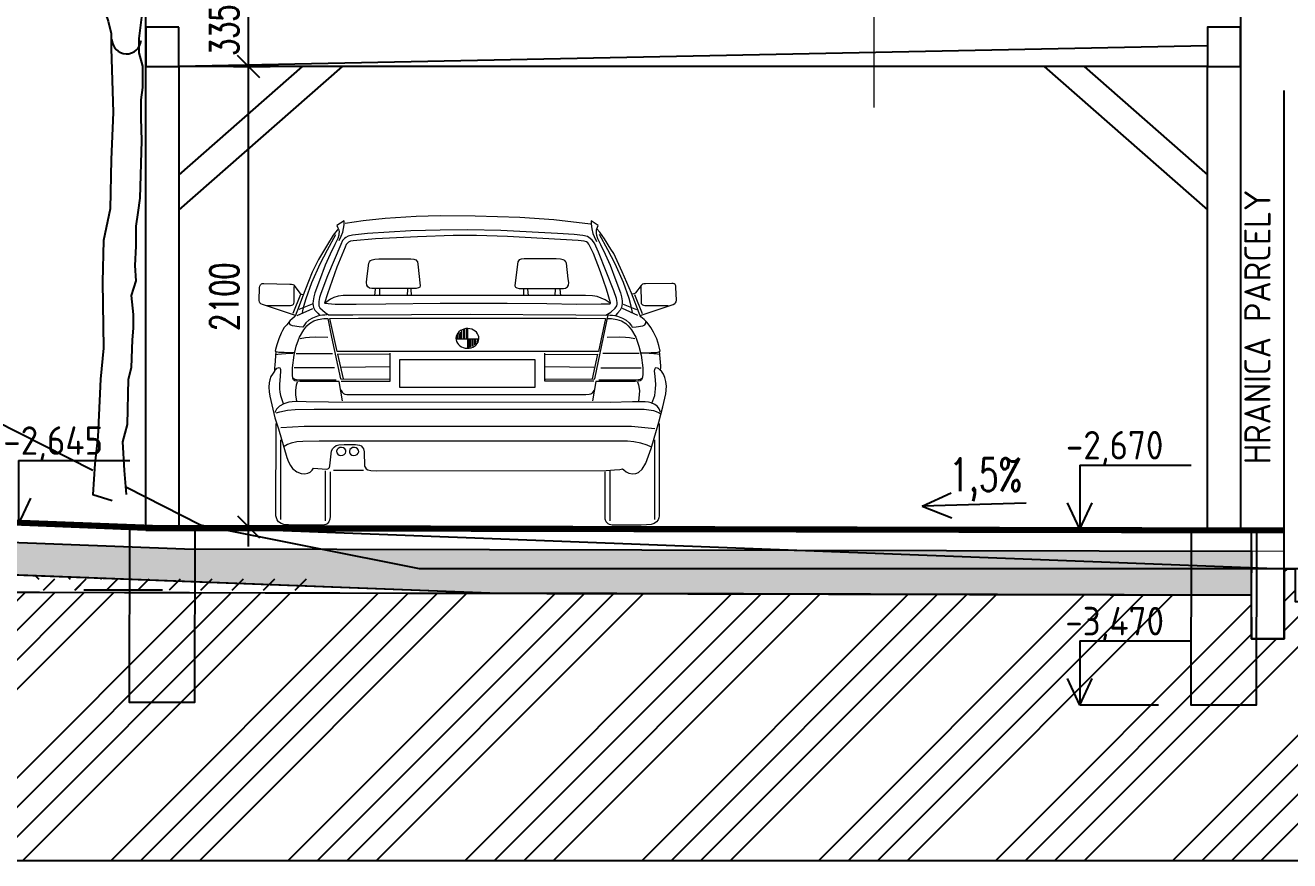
# Model space of a CAD drawing. Header units: millimetres. Extents: x 462666 to 1244237, y 2328025 to 3795663.
# Drawn here: x 1096169 to 1101946, y 2721362 to 2725178 of the extents above; entities that cross this region are included whole.
import ezdxf
from ezdxf.enums import TextEntityAlignment as Align
from ezdxf.lldxf.tags import DXFTag

# ---------------------------------------------------------------- set-up
doc = ezdxf.new("R2010")
doc.units = ezdxf.units.MM
for name, color, linetype in [('arbre', 250, 'Continuous'), ('KOTY', 96, 'Continuous'), ('MUR-POH', 64, 'Continuous'), ('MUR_POH', 64, 'Continuous'), ('MUR_REZ', 3, 'Continuous'), ('PLO_LIN', 6, 'Continuous'), ('POP_100', 8, 'Continuous'), ('ZAK_DIM', 7, 'Continuous')]:
    doc.layers.add(name, color=color, linetype=linetype)
doc.layers.add('NOVE_MUR_YTONG', color=8, linetype='Continuous', lineweight=5)
doc.layers.add('Srafy', color=8, linetype='Continuous', lineweight=5)
doc.styles.add('ISOCP.SHX', font='ISOCP.shx', dxfattribs={"height": 150})
doc.styles.add('ROMANS', font='arial.ttf', dxfattribs={"width": 0.85})
doc.styles.add('SIMPLEX', font='SIMPLEX.SHX', dxfattribs={"width": 0.7})
tags = doc.linetypes.add('DASHED', pattern=[0.75, 0.5, -0.25]).pattern_tags.tags
tags[6:7] = [DXFTag(74, 4), DXFTag(75, 0), DXFTag(340, '0'), DXFTag(46, 1.0), DXFTag(50, 0.0), DXFTag(44, 0.0), DXFTag(45, 0.0)]
tags[4:5] = [DXFTag(74, 4), DXFTag(75, 0), DXFTag(340, '0'), DXFTag(46, 1.0), DXFTag(50, 0.0), DXFTag(44, 0.0), DXFTag(45, 0.0)]
doc.dimstyles.new('PAJO1-studia', dxfattribs={"dimtxt": 160, "dimasz": 100, "dimexe": 100, "dimexo": 250, "dimgap": 45, "dimtad": 1, "dimdec": 0, "dimrnd": 5, "dimtxsty": 'ROMANS', "dimblk": 'OBLIQUE', "dimcen": 200, "dimdle": 90, "dimadec": 0, "dimazin": 0, "dimtfac": 1, "dimtdec": 0, "dimtmove": 1, "dimatfit": 3, "dimfxl": 1, "dimarcsym": 0})

# ---------------------------------------------------------------- blocks, each defined once
blk = doc.blocks.new('BMW_záď', base_point=(48926.8, 8342.9))
at = {"color": 0, "linetype": 'ByBlock', "lineweight": -2}
for p, q in [((47741.4, 9420.8), (47738.4, 9391.8)), ((47762.4, 9392.1), (47761.8, 9420.5)), ((47889.3, 9421.2), (47886.8, 9391.5)), ((47906.9, 9391.2), (47905.7, 9420.2)), ((48419.5, 9391.2), (48420.6, 9420.2)), ((48437, 9421.2), (48439.6, 9391.5)), ((48563.9, 9392.1), (48564.6, 9420.5)), ((48584.9, 9420.8), (48588, 9391.8)), ((47400.3, 9396.7), (47365.2, 9309.9)), ((48926.1, 9396.7), (48961.1, 9309.9)), ((47385.1, 9301), (47455.9, 9332.3)), ((47452.5, 9352.9), (47392.1, 9328.3)), ((48941.3, 9301), (48870.5, 9332.3)), ((48873.9, 9352.9), (48934.3, 9328.3)), ((48110.4, 9193.8), (48214.7, 9194.3)), ((48116.5, 9195.6), (48116.5, 9210.5)), ((48122.5, 9218.9), (48122.5, 9196.9)), ((48129.3, 9224.7), (48129.3, 9195.6)), ((48136.8, 9196.2), (48136.8, 9231.2)), ((48144.3, 9234.5), (48144.3, 9195.6)), ((48151, 9196.2), (48151, 9237.1)), ((48158.5, 9239), (48158.5, 9195.6)), ((48164.1, 9150.7), (48164.1, 9240.9)), ((48169, 9190.4), (48169, 9152.8)), ((48175.8, 9155.4), (48175.8, 9189.8)), ((48182.5, 9191.1), (48182.5, 9158.7)), ((48188.5, 9161.3), (48188.5, 9191.1)), ((48195.2, 9190.4), (48195.2, 9165.8)), ((48201.2, 9171), (48201.2, 9190.4)), ((48208, 9190.4), (48207.2, 9178.7)), ((47380.1, 9127.4), (47545.3, 9127)), ((48946.3, 9127.4), (48781.1, 9127)), ((47554.6, 9061.4), (47370.9, 9060.9)), ((47808.3, 9065.2), (47586.3, 9063.5)), ((48740.1, 9063.5), (48518, 9065.2)), ((48771.8, 9061.4), (48955.5, 9060.9)), ((47308.3, 8732.2), (47307.9, 8368.3)), ((49018.5, 8368.3), (49018.1, 8732.2)), ((47513.4, 8362.2), (47513.9, 8590.7)), ((47687.7, 8592.2), (47550.5, 8592.6)), ((48812.5, 8590.7), (48813, 8362.2))]:
    blk.add_line(p, q, dxfattribs=at)
at = {"color": 0, "linetype": 'ByBlock', "lineweight": -2, "flags": 128}
for points in [[(47576, 9643.1), (47586, 9663.4), (47592.5, 9681.6), (47596.2, 9698), (47598.7, 9714.5), (47599.5, 9732.6), (47566.3, 9711.7), (47570.8, 9701.1), (47571.4, 9698.4), (47571.4, 9696.1), (47570.1, 9693.9), (47567, 9690.3), (47549.4, 9667), (47523.3, 9624.8), (47481.8, 9556.1), (47453.8, 9498.4), (47436.3, 9455.2), (47409.2, 9386), (47389.7, 9332.7), (47380.5, 9309.1), (47376.7, 9299.7), (47375.1, 9296.6), (47372.5, 9293.6), (47360.4, 9283.4), (47353, 9277), (47336.7, 9258.2), (47325.9, 9244.9), (47318.3, 9232.5), (47312.2, 9219.3), (47301, 9193.5), (47291.8, 9167.1), (47286, 9144.7), (47284.3, 9137.8), (47286.8, 9136.2), (47281.9, 9074), (47281.2, 9061.9), (47281, 9054.8), (47281.8, 9048.8), (47280.5, 9045.9), (47271.5, 9032.9), (47265, 9021.2), (47259.7, 9006.1), (47256.7, 8993), (47255.1, 8973.7), (47256.1, 8952.2), (47259.3, 8932.6), (47283, 8833.5), (47299, 8782.9), (47337.7, 8651.2), (47345.4, 8631.9), (47354.3, 8615.4), (47363.9, 8601.5), (47382.4, 8585.9), (47403.2, 8578.1), (47420.3, 8577.8), (47434, 8579.6), (47443.3, 8584.6), (47453, 8593.9), (47459.5, 8603.3), (47518, 8598.9), (47524.2, 8599.9), (47528.5, 8602), (47531.6, 8606), (47533.8, 8613.5), (47542, 8681.6), (47548.1, 8693.3), (47555.2, 8701), (47563.2, 8706.1), (47574.7, 8709.7), (47599.1, 8711.4), (47651.8, 8711.3), (47669.1, 8708.3), (47676.6, 8704.3), (47682.8, 8697.6), (47687.1, 8690.8), (47690, 8677.2), (47692.5, 8612.9), (47694.8, 8607.4), (47699.5, 8599.6), (47706.7, 8594.8), (47721.5, 8592.1), (47745.5, 8591.3), (48796.2, 8592.2), (48833.6, 8594.7), (48858.6, 8597.2), (48870.4, 8600.5), (48876.2, 8594.7), (48887.7, 8585.6), (48900, 8580), (48916.8, 8577.4), (48931.2, 8578.2), (48943.6, 8583), (48960.9, 8598.2), (48977.1, 8625.2), (49001.2, 8693.5), (49036.7, 8813.1), (49055.8, 8883.8), (49068.6, 8941.9), (49071.5, 8977.2), (49069.2, 8999.4), (49064, 9017.6), (49057.6, 9031.7), (49048.3, 9045.5), (49044.4, 9048.9), (49044.3, 9053.2), (49046.2, 9059.6), (49045.2, 9070.2), (49039.3, 9136.8), (49043.5, 9138.1), (49037.1, 9162.9), (49027.2, 9193.2), (49013.1, 9224), (48999.7, 9246.3), (48982.9, 9268.4), (48969.5, 9282.5), (48955.3, 9295), (48951.8, 9298.7), (48947.1, 9310.5), (48912.2, 9402.4), (48869.9, 9499.5), (48830.9, 9583), (48818, 9603.8), (48787.9, 9651.3), (48767.8, 9681), (48754.3, 9696.9), (48760.2, 9711.7), (48727.5, 9732.7), (48727.4, 9719.1), (48730.7, 9696.7), (48735.6, 9674.7), (48740.7, 9660.7), (48751.6, 9639)], [(48724.8, 9717.9), (48557.9, 9737.1), (48401.9, 9748.2), (48197.5, 9754.7), (48038.4, 9755.2), (47928, 9752), (47787.3, 9744.2), (47686.1, 9733.3), (47604.1, 9720.1)], [(47409.5, 9313.6), (47415.5, 9343.1), (47425.5, 9377.9), (47451.4, 9450.4), (47489.5, 9536.4), (47523.1, 9601), (47560.9, 9671.1)], [(47573.7, 9695.1), (47575.3, 9689.5), (47575.9, 9682.8), (47575.6, 9675.5), (47574.4, 9667.4), (47569.7, 9651.9), (47556, 9624.6), (47535.2, 9581.3), (47512.6, 9530), (47486.7, 9460.4), (47464.7, 9403.6), (47460.5, 9385.6), (47457.3, 9367.5), (47456.5, 9354.7), (47459.8, 9336.6), (47466.1, 9325), (47478.3, 9310.5), (47487.6, 9300.4)], [(47528.4, 9303.1), (47639.4, 9303.9), (48174.2, 9306.6), (48657.7, 9304), (48795.4, 9302.2), (48817.6, 9316), (48837, 9333.6), (48844.2, 9344.3), (48846.2, 9351.6), (48846.7, 9359.8), (48843.1, 9378.6), (48831.7, 9413.7), (48760.8, 9590.2), (48742.3, 9630.3), (48732, 9645.2), (48723.7, 9652.7), (48711.3, 9660.9), (48689.5, 9666), (48650.3, 9670.7), (48574.5, 9674.9), (48315.7, 9687.9), (48164.4, 9691.2), (48037.8, 9690.3), (47903.7, 9687.5), (47705.7, 9675.6), (47637.9, 9667), (47618, 9662.2), (47607.5, 9657.3), (47600.6, 9651.5), (47592.2, 9642.3), (47583.5, 9625.2), (47523.1, 9481.1), (47492.7, 9401.3), (47486.6, 9381.9), (47483.6, 9364.3), (47483.2, 9354.5), (47484.2, 9344.9), (47488.8, 9335), (47499.8, 9324.9), (47512.7, 9314.8), (47528.4, 9303.1)], [(47603.8, 9613), (47566.5, 9521), (47523.2, 9398.8), (47510.2, 9356.7), (47558, 9352.4), (47654.1, 9351.6), (47790.4, 9354.1), (48038.2, 9357.1), (48343.2, 9356.4), (48525.5, 9354.6), (48660.7, 9352.6), (48774, 9353.2), (48806, 9353.5), (48812.7, 9353.7), (48816.2, 9355.6), (48816.2, 9358.5), (48798.4, 9420), (48770.3, 9499.1), (48738.1, 9583.4), (48716.6, 9625.7), (48712.4, 9631.9), (48706.1, 9636.8), (48696.1, 9640.3), (48667.8, 9643.3), (48346, 9660.8), (48203.7, 9665.2), (48097.5, 9665.4), (47934.9, 9660.2), (47742.3, 9650.1), (47640.2, 9641.7), (47628, 9639.2), (47619.6, 9635.7), (47614.1, 9631.2), (47608.8, 9624.6), (47603.8, 9613)], [(48752.7, 9695.1), (48751.1, 9689.5), (48750.5, 9682.8), (48750.8, 9675.5), (48751.9, 9667.4), (48756.6, 9651.9), (48770.4, 9624.6), (48791.1, 9581.3), (48813.8, 9530), (48839.7, 9460.4), (48861.7, 9403.6), (48865.9, 9385.6), (48869, 9367.5), (48869.9, 9354.7), (48866.6, 9336.6), (48860.3, 9325), (48848.1, 9310.5), (48838.7, 9300.4)], [(48916.9, 9313.6), (48910.9, 9343.1), (48900.9, 9377.9), (48875, 9450.4), (48836.8, 9536.4), (48803.3, 9601), (48765.5, 9671.1)], [(47744.6, 9423.2), (47725.5, 9423.8), (47715.3, 9425.9), (47707.5, 9430.7), (47703, 9438.8), (47701.3, 9450.5), (47703.3, 9468.2), (47711.6, 9539.8), (47714.7, 9546.2), (47719.5, 9551.2), (47727.3, 9555.3), (47739.3, 9558.2), (47757.9, 9559.6), (47904.2, 9559.6), (47918.3, 9557.7), (47926.9, 9554), (47933.6, 9545.6), (47935.8, 9534.3), (47947.1, 9435.7), (47945, 9430.2), (47938.9, 9426.5), (47928, 9424.4), (47744.6, 9423.2)], [(48581.7, 9423.2), (48600.9, 9423.8), (48611.1, 9425.9), (48618.9, 9430.7), (48623.4, 9438.8), (48625.1, 9450.5), (48623.1, 9468.2), (48614.7, 9539.8), (48611.7, 9546.2), (48606.9, 9551.2), (48599.1, 9555.3), (48587, 9558.2), (48568.5, 9559.6), (48422.2, 9559.6), (48408.1, 9557.7), (48399.5, 9554), (48392.8, 9545.6), (48390.6, 9534.3), (48379.3, 9435.7), (48381.4, 9430.2), (48387.4, 9426.5), (48398.4, 9424.4), (48581.7, 9423.2)], [(47376.5, 9300.3), (47226.1, 9350.3), (47217.9, 9354), (47214.5, 9358.2), (47212.3, 9362.7), (47211.2, 9369.1), (47213.2, 9428.1), (47214, 9434.9), (47217, 9440.7), (47221.4, 9444.7), (47225.5, 9446), (47232.2, 9446.4), (47351.5, 9444.1), (47359.1, 9443.5), (47365.3, 9442.4), (47368.9, 9440), (47371.5, 9437.3), (47397.5, 9402.6), (47400.5, 9399.8), (47404.9, 9398.3), (47412.9, 9396.6)], [(47246.4, 9346.7), (47354.2, 9346.7), (47360.3, 9346.9), (47364.6, 9348.7), (47367.7, 9351.4), (47369.6, 9355.8), (47370.2, 9361.6), (47371.6, 9432.1)], [(48951.5, 9301), (49101.9, 9351), (49110, 9354.7), (49113.5, 9358.9), (49115.7, 9363.4), (49116.8, 9369.8), (49114.8, 9428.8), (49114, 9435.7), (49111, 9441.4), (49106.6, 9445.4), (49102.5, 9446.7), (49095.7, 9447.1), (48976.5, 9444.8), (48968.9, 9444.3), (48962.7, 9443.1), (48959.1, 9440.8), (48956.5, 9438.1), (48930.5, 9403.3), (48927.5, 9400.5), (48923.1, 9399.1), (48915.1, 9397.4)], [(48954.8, 9432.1), (48956.2, 9361.6), (48956.8, 9355.8), (48958.7, 9351.4), (48961.8, 9348.7), (48966.1, 9346.9), (48972.2, 9346.7), (49080, 9346.7)], [(48814.4, 9356.6), (48805.4, 9363.2), (48791.5, 9371.7), (48773.9, 9380.1), (48755.2, 9386.8), (48733.6, 9390.6), (48701.7, 9391.9), (47631.7, 9392.1), (47595.4, 9391.4), (47572, 9388.2), (47551.8, 9382.1), (47536.5, 9374.6), (47526.1, 9367.9), (47513.8, 9358.4)], [(47520.8, 9302.7), (47511.6, 9302.6), (47500.9, 9301.8), (47490.3, 9300.1), (47478.1, 9296.7), (47454.9, 9288.4), (47438.3, 9278.5), (47424.5, 9266.7), (47414.5, 9253.6), (47410.8, 9246.5), (47393.7, 9248.7), (47363.4, 9253.6), (47352.8, 9257.9), (47349.5, 9264.7), (47348.9, 9271.5)], [(48518.5, 9010.3), (48744.2, 9010.4), (48784.7, 9202), (48805.6, 9302.7), (48814.8, 9302.6), (48825.5, 9301.8), (48836.1, 9300.1), (48848.3, 9296.7), (48871.5, 9288.4), (48888.1, 9278.5), (48901.9, 9266.7), (48911.8, 9253.6), (48915.6, 9246.5), (48932.7, 9248.7), (48963, 9253.6), (48973.5, 9257.9), (48976.9, 9264.7), (48977.5, 9271.5)], [(47592.1, 8910.5), (47577.2, 8998.7), (47397.6, 8998.6), (47384.6, 8999.8), (47374.6, 9002.4), (47368.4, 9006.7), (47365.3, 9013), (47362.7, 9028.7), (47362.9, 9061.4), (47370.3, 9118.5), (47380.6, 9160.6), (47394.6, 9201.4), (47414.7, 9235.4), (47429.3, 9252.9), (47441, 9263.7), (47460.6, 9276), (47480.8, 9282.3), (47505.7, 9286.3), (47524, 9286.3)], [(47524.2, 9286.3), (47541.6, 9202), (47582.1, 9010.4), (47807.9, 9010.3)], [(48793.1, 9286.4), (48761.1, 9135.9), (47567.7, 9135.5), (47533.2, 9286.4), (47665.1, 9288), (48661.3, 9288), (48793.1, 9286.4)], [(48802.4, 9286.3), (48820.7, 9286.3), (48845.6, 9282.3), (48865.8, 9276), (48885.4, 9263.7), (48897.1, 9252.9), (48911.7, 9235.4), (48931.8, 9201.4), (48945.8, 9160.6), (48956.1, 9118.5), (48963.5, 9061.4), (48963.7, 9028.7), (48961.1, 9013), (48958, 9006.7), (48951.8, 9002.4), (48941.8, 8999.8), (48928.7, 8998.6), (48749.2, 8998.7), (48734.3, 8910.5)], [(47525.1, 9200.4), (47468.7, 9200.9), (47441.6, 9200.3), (47423.4, 9198.8), (47399.1, 9194)], [(48169.9, 9150.9), (48178.8, 9152.8), (48187.2, 9155.9), (48194.8, 9160.2), (48201.5, 9165.6), (48206.9, 9171.9), (48211, 9178.9), (48213.6, 9186.5), (48214.7, 9194.3), (48214.2, 9202.2), (48212.1, 9209.8), (48208.5, 9217.1), (48203.5, 9223.7), (48197.3, 9229.4), (48190, 9234.1), (48181.8, 9237.7), (48173.1, 9239.9), (48164.1, 9240.9), (48155, 9240.4), (48146.1, 9238.6), (48137.7, 9235.5), (48130.1, 9231.2), (48123.5, 9225.8), (48118, 9219.5), (48113.9, 9212.4), (48111.3, 9204.9), (48110.2, 9197.1), (48110.7, 9189.2), (48112.8, 9181.5), (48116.4, 9174.3), (48121.4, 9167.7), (48127.6, 9162), (48134.9, 9157.3), (48143.1, 9153.7), (48151.8, 9151.4), (48160.8, 9150.5), (48169.9, 9150.9)], [(48927.2, 9194), (48903, 9198.8), (48884.7, 9200.3), (48857.7, 9200.9), (48801.2, 9200.4)], [(47288.2, 9122.4), (47296.2, 9124.4), (47312.8, 9125.5), (47333.1, 9127.1), (47366.8, 9128.3)], [(47370.5, 9129.5), (47324.8, 9130.8), (47301.3, 9132.1), (47289.3, 9134.4)], [(47586.2, 9000.4), (47809.9, 9000.6), (47809.9, 9128)], [(48740.1, 9000.4), (48516.5, 9000.6), (48516.5, 9128)], [(48955.8, 9129.5), (49001.5, 9130.8), (49025, 9132.1), (49037, 9134.4)], [(49038.2, 9122.4), (49030.1, 9124.4), (49013.5, 9125.5), (48993.3, 9127.1), (48959.5, 9128.3)], [(47809, 9122.7), (47569.2, 9123.6), (47594.9, 9010.4)], [(47851.8, 8973.1), (48472.5, 8973.1), (48472.5, 9097.2), (47851.8, 9097.2), (47851.8, 8973.1)], [(48517.4, 9122.7), (48757.2, 9123.6), (48731.5, 9010.4)], [(47283.5, 9050.7), (47288.1, 9056), (47292, 9059.2), (47297.8, 9061.8), (47301.8, 9062.8), (47304.9, 9061.2), (47306.8, 9058.9), (47308.4, 9053.9), (47308.8, 9046.1), (47306.9, 9023.5), (47303.9, 8985.8), (47304.3, 8964.7), (47305.6, 8950.2), (47308.6, 8934.9), (47321.1, 8897.9)], [(47366.8, 9014.6), (47373.6, 9010.1), (47382, 9007.7), (47395.3, 9006.8), (47563.1, 9007.1)], [(48763.3, 9007.1), (48931.1, 9006.8), (48944.4, 9007.7), (48952.8, 9010.1), (48959.5, 9014.6)], [(49005.2, 8897.9), (49017.8, 8934.9), (49020.8, 8950.2), (49022.1, 8964.7), (49022.5, 8985.8), (49019.5, 9023.5), (49017.6, 9046.1), (49018, 9053.9), (49019.6, 9058.9), (49021.5, 9061.2), (49024.6, 9062.8), (49028.6, 9061.8), (49034.4, 9059.2), (49038.3, 9056), (49042.9, 9050.7)], [(47382.7, 8908.5), (47379.2, 8938.2), (47378.6, 8957.4), (47382.2, 8983.4), (47386.4, 8998.1)], [(47583.7, 8962.9), (47586, 8957.4), (47590.2, 8949.6), (47596.1, 8944.4), (47602.9, 8941.5), (47611.2, 8940.2), (47620.1, 8939.6), (47631.7, 8939.4), (48685.2, 8939.3), (48703.6, 8939.9), (48718.7, 8941), (48725.7, 8942.8), (48731, 8945.5), (48735.4, 8948.7), (48738.5, 8952.6), (48741.9, 8961.1)], [(48940, 8998.1), (48944.2, 8983.4), (48947.8, 8957.4), (48947.2, 8938.2), (48943.7, 8908.5)], [(49044.9, 8859), (49038.9, 8874.6), (49030.6, 8885.1), (49018.6, 8893.8), (49001.9, 8901), (48988.9, 8904.3), (48973.9, 8906.6), (48955.7, 8906.7), (48915.8, 8905.9), (48813.8, 8903.7), (47528, 8904.2), (47426, 8905.4), (47377.4, 8907.1), (47346.3, 8904.5), (47323, 8896.6), (47304.5, 8886.7), (47290.9, 8873), (47282.2, 8858)], [(47288.1, 8855.5), (47305.4, 8861), (47340.6, 8867.7), (47375.2, 8871.3), (47463, 8872.5), (48918.5, 8872.7), (48969.2, 8871.8), (48991, 8869.4), (49011.8, 8865.9), (49024, 8862), (49038.6, 8855.8), (49045.6, 8851.3)], [(47535.2, 8586.6), (47535.1, 8384.5), (47534.2, 8370.8), (47530, 8357.8), (47521.7, 8349.2), (47515.7, 8345.8), (47503.2, 8343.3), (47399.6, 8342.9), (47369.6, 8343), (47345.8, 8344.3), (47324.1, 8346.3), (47311.2, 8350.2), (47299.8, 8358), (47293.1, 8366.4), (47289.6, 8375.6), (47287.7, 8385.2), (47288, 8806.9)], [(47310.2, 8788.3), (47415.9, 8795), (48911.4, 8794.2), (49017.9, 8784.2)], [(49038.4, 8806.9), (49038.7, 8385.2), (49036.8, 8375.6), (49033.3, 8366.4), (49026.6, 8358), (49015.2, 8350.2), (49002.3, 8346.3), (48980.5, 8344.3), (48956.7, 8343), (48926.8, 8342.9), (48823.2, 8343.3), (48810.7, 8345.8), (48804.7, 8349.2), (48796.4, 8357.8), (48792.2, 8370.8), (48791.3, 8384.5), (48791.2, 8586.6)], [(49000.5, 8700.7), (48983.1, 8708.5), (48955, 8717.7), (48922.1, 8723.5), (48894.2, 8725.9), (48805.6, 8726.5), (47485.8, 8726.2), (47410.1, 8725.3), (47383.5, 8723.1), (47357.1, 8717.8), (47340.1, 8711.5), (47325.5, 8701.4)], [(47587.6, 8697.8), (47579.3, 8696.9), (47572.1, 8693.4), (47566.9, 8687.7), (47564.7, 8680.8), (47565.7, 8673.6), (47569.8, 8667.3), (47576.4, 8662.8), (47584.4, 8660.9), (47592.7, 8661.8), (47600, 8665.3), (47605.1, 8671), (47607.4, 8678), (47606.4, 8685.1), (47602.3, 8691.4), (47595.7, 8695.9), (47587.6, 8697.8)], [(47646.2, 8697.9), (47637.9, 8697), (47630.7, 8693.4), (47625.5, 8687.7), (47623.3, 8680.8), (47624.3, 8673.6), (47628.4, 8667.3), (47635, 8662.9), (47643, 8660.9), (47651.3, 8661.8), (47658.6, 8665.4), (47663.7, 8671), (47666, 8678), (47665, 8685.2), (47660.9, 8691.5), (47654.3, 8695.9), (47646.2, 8697.9)]]:
    blk.add_lwpolyline(points, dxfattribs=at)
blk = doc.blocks.new('KOTA_V_REZ')
for p, q in [((0, 293), (0, 0)), ((0, 293), (508.9, 293)), ((0, 0), (-56.6, 121.3)), ((0, 0), (56.6, 121.3))]:
    blk.add_line(p, q)
at = {"color": 7, "style": 'ISOCP.SHX'}
blk.add_attdef('±0.000', text='', height=120, dxfattribs=at).set_placement((210.4, 383.7), align=Align.MIDDLE_CENTER)
blk = doc.blocks.new('arbre3')
at = {"layer": 'arbre', "color": 252}
for points in [[(255.462, 21.807), (255.647, 21.47), (255.866, 21.1), (256.001, 20.898), (256.186, 20.562), (256.32, 20.158), (256.421, 19.872), (256.472, 19.654), (256.472, 19.401), (256.506, 18.274), (256.472, 17.45), (256.455, 16.592), (256.337, 16.037), (256.32, 15.314), (256.337, 14.153), (256.287, 13.615), (256.236, 12.605), (256.186, 12.134), (256.152, 11.596), (256.489, 11.495)], [(256.741, 11.596), (256.707, 12.016), (256.674, 12.521), (256.758, 12.824), (256.775, 13.615), (256.825, 13.816), (256.842, 14.304), (256.859, 14.506), (256.859, 14.742), (256.825, 15.078), (256.909, 15.33), (256.893, 15.6), (256.909, 15.936), (256.909, 16.289), (256.943, 16.525), (256.977, 16.777), (257.01, 17.786), (256.994, 18.173), (256.994, 18.493), (257.027, 18.712), (257.027, 18.93), (257.027, 19.082), (256.96, 19.317), (256.96, 19.569), (257.01, 19.94)]]:
    blk.add_lwpolyline(points, dxfattribs=at)
blk = doc.blocks.new('_OBLIQUE')
at = {"color": 0, "linetype": 'ByBlock'}
blk.add_line((-0.5, -0.5), (0.5, 0.5), dxfattribs=at)
blk = doc.blocks.new('*D417')
at = {"layer": 'Defpoints', "color": 0}
for p in [(1096870.6, 2724989.8), (1097188.7, 2724989.8), (1096870.6, 2722887.8)]:
    blk.add_point(p, dxfattribs=at)
at = {"layer": 'KOTY', "color": 0, "lineweight": -2}
for p, q in [((1097188.7, 2722797.8), (1097188.7, 2725079.8)), ((1097120.6, 2724989.8), (1097288.7, 2724989.8)), ((1097120.6, 2722887.8), (1097288.7, 2722887.8))]:
    blk.add_line(p, q, dxfattribs=at)
at = {"layer": 'KOTY', "color": 0, "lineweight": -2, "xscale": 100, "yscale": 100, "zscale": 100}
for p, rotation in [((1097188.7, 2724989.8), 90), ((1097188.7, 2722887.8), 270)]:
    blk.add_blockref('_OBLIQUE', p, dxfattribs=dict(at, rotation=rotation))
at = {"layer": 'KOTY', "color": 0, "insert": (1097078.7, 2723938.8), "char_height": 130, "attachment_point": 5, "rotation": 90, "style": 'SIMPLEX'}
blk.add_mtext('2100', dxfattribs=at)
blk = doc.blocks.new('*D416')
at = {"layer": 'Defpoints', "color": 0}
for p in [(1096720.6, 2725322.3), (1097188.7, 2725322.3), (1096870.6, 2724989.8)]:
    blk.add_point(p, dxfattribs=at)
at = {"layer": 'KOTY', "color": 0, "lineweight": -2}
for p, q in [((1097188.7, 2724899.8), (1097188.7, 2725412.3)), ((1096970.6, 2725322.3), (1097288.7, 2725322.3)), ((1097120.6, 2724989.8), (1097288.7, 2724989.8))]:
    blk.add_line(p, q, dxfattribs=at)
at = {"layer": 'KOTY', "color": 0, "lineweight": -2, "xscale": 100, "yscale": 100, "zscale": 100}
for p, rotation in [((1097188.7, 2725322.3), 90), ((1097188.7, 2724989.8), 270)]:
    blk.add_blockref('_OBLIQUE', p, dxfattribs=dict(at, rotation=rotation))
at = {"layer": 'KOTY', "color": 0, "insert": (1097078.7, 2725156.1), "char_height": 130, "attachment_point": 5, "rotation": 90, "style": 'SIMPLEX'}
blk.add_mtext('335', dxfattribs=at)

msp = doc.modelspace()

# ---------------------------------------------------------------- hatches: boundary and pattern name
at = {"layer": 'PLO_LIN'}
h = msp.add_hatch(dxfattribs=at)
h.set_pattern_fill('AR-CONC', color=252, style=0)
h.set_pattern_definition([(50, (0, 0), (182.184669, -15.9390855), [19.05, -209.55]), (355, (0, 0), (-35.242826, 191.056643), [15.24, -167.64]), (100.451, (15.18, -1.33), (146.942502, 175.116688), [16.19, -178.09]), (46.1842, (0, 50.8), (271.079041, -42.042328), [28.575, -314.325]), (96.6356, (22.6, 47.3), (237.404234, 247.425556), [24.285, -267.135]), (351.184, (0, 50.8), (237.404606, 247.425118), [22.86, -251.46]), (21, (25.4, 38.1), (151.61488, -102.2655185), [19.05, -209.55]), (326, (25.4, 38.1), (61.802028, 184.187966), [15.24, -167.64]), (71.4514, (38.03, 29.58), (213.416491, 81.922858), [16.19, -178.09]), (37.5, (0, 0), (3.0886033, 84.5550389), [0, -165.608, 0, -170.18, 0, -168.275]), (7.5, (0, 0), (66.8196625, 100.1805748), [0, -97.028, 0, -161.798, 0, -64.135]), (-32.5, (-56.64, 0), (135.5905952, -5.728744), [0, -63.5, 0, -198.12, 0, -262.89]), (-42.5, (-82.04, 0), (148.1291814, 25.426491), [0, -82.55, 0, -131.572, 0, -186.69])])
h.paths.add_polyline_path([(1098291.5, 2722584), (1093270.4, 2722775.7), (1092117.2, 2722775.7), (1092117.2, 2722925.7), (1093273.2, 2722925.7), (1096896.5, 2722787.4), (1101770.6, 2722776), (1101770.6, 2722776), (1101770.1, 2722575.7)])
at = {"layer": 'POP_100'}
h = msp.add_hatch(dxfattribs=at)
h.set_pattern_fill('ANSI34', color=8, scale=30, style=0)
h.set_pattern_definition([(45, (0, 1081.54), (-404.11153, 404.11153), []), (45, (134.7, 1081.54), (-404.11153, 404.11153), []), (45, (269.4, 1081.54), (-404.11153, 404.11153), []), (45, (404.1, 1081.54), (-404.11153, 404.11153), [])])
h.paths.add_polyline_path([(1103470.6, 2721362.3), (1065375.8, 2721362.3), (1065375.8, 2726626.5), (1065724.7, 2726542.1), (1067357.5, 2726493.4), (1069251, 2725473.5), (1083117.2, 2725303.8), (1083117.2, 2724403.7), (1083517.2, 2724403.7), (1083517.2, 2724978.8), (1084531.9, 2724978.8), (1085667.2, 2722255.7), (1086619, 2722255.7), (1086619, 2722655.7), (1091667.2, 2722655.7), (1091667.2, 2721898.8), (1092117.2, 2721898.8), (1092118.8, 2722598.8), (1101769.8, 2722575.7), (1101770.6, 2722375.7), (1101920.6, 2722375.7), (1101920.6, 2722695.7), (1101970.6, 2722695.7), (1101970.6, 2722545.7), (1103470.6, 2722545.7)])

# ---------------------------------------------------------------- linework, layer by layer
at = {"layer": 'KOTY'}
for p, q in [((1100265.9, 2722981.2), (1100399.1, 2723042.9)), ((1100742.4, 2722995.8), (1100265.9, 2722981.2)), ((1100265.9, 2722981.2), (1100402.6, 2722927.7))]:
    msp.add_line(p, q, dxfattribs=at)
at = {"layer": 'MUR-POH', "color": 1}
for points in [[(1096720.6, 2722887.8), (1096720.6, 2725322.3), (1101720.6, 2725322.3), (1101720.6, 2722876.1)], [(1101570.6, 2722876.5), (1101570.6, 2724989.8), (1096870.6, 2724989.8), (1096870.6, 2722887.8)]]:
    msp.add_lwpolyline(points, dxfattribs=at)
at = {"layer": 'MUR_POH', "color": 3, "linetype": 'DASHED', "ltscale": 250, "flags": 128}
msp.add_lwpolyline([(1101920.6, 2722875.7), (1101920.6, 2724880.9)], dxfattribs=at)
at = {"layer": 'MUR_POH', "color": 8, "linetype": 'DASHED', "ltscale": 250, "flags": 128}
for points in [[(1096478.3, 2723145), (1093219, 2724795.7)], [(1103470.6, 2722695.7), (1097970.6, 2722695.7), (1096970.6, 2722895.7), (1096631.1, 2723067.6)], [(1096870.6, 2722888.4), (1101920.6, 2722695.7)]]:
    msp.add_lwpolyline(points, dxfattribs=at)
at = {"layer": 'MUR_POH', "color": 252, "linetype": 'DASHED', "ltscale": 250, "flags": 128}
for points in [[(1096645.6, 2722887.7), (1096643.6, 2722085.9), (1096943.6, 2722085.9), (1096945.6, 2722887.7), (1096645.6, 2722887.7)], [(1101495.6, 2722876.1), (1101493.6, 2722074.3), (1101793.6, 2722074.3), (1101795.6, 2722876.1), (1101495.6, 2722876.1)]]:
    msp.add_lwpolyline(points, dxfattribs=at)
at = {"layer": 'MUR_POH', "color": 252}
msp.add_arc((1096631.9, 2725114), 66.4, 180.37635, 355.92843, dxfattribs=at)
at = {"layer": 'MUR_REZ', "color": 252, "flags": 128}
msp.add_lwpolyline([(1096870.6, 2725169.8), (1096720.6, 2725169.8), (1096720.6, 2724989.8), (1096870.6, 2724989.8), (1096870.6, 2725169.8)], dxfattribs=at)
at = {"layer": 'MUR_REZ', "flags": 128}
for points in [[(1101720.6, 2725169.8), (1101570.6, 2725169.8), (1101570.6, 2724989.8), (1101720.6, 2724989.8), (1101720.6, 2725169.8)], [(1096720.6, 2722887.8), (1101920.6, 2722875.7)], [(1101920.6, 2722695.7), (1101920.6, 2722875.7)]]:
    msp.add_lwpolyline(points, dxfattribs=at)
at = {"layer": 'MUR_REZ'}
for points in [[(1092117.2, 2723075.7), (1092117.2, 2723025.7), (1093275.1, 2723025.7), (1096870.6, 2722888.4)], [(1096720.8, 2722892.6), (1093275.2, 2723030.7), (1092117.2, 2723030.7)], [(1096720.6, 2722887.6), (1093275.1, 2723025.7), (1092117.2, 2723025.7)], [(1096720.4, 2722882.6), (1093275, 2723020.7), (1092117.2, 2723020.7)], [(1096720.2, 2722877.6), (1093274.9, 2723015.7), (1092117.2, 2723015.7)], [(1096720, 2722872.6), (1093274.8, 2723010.7), (1092117.2, 2723010.7)], [(1096720.6, 2722892.8), (1101920.6, 2722880.7)], [(1096720.6, 2722882.8), (1101920.6, 2722870.7)], [(1096720.6, 2722877.8), (1101920.5, 2722865.7)], [(1096720.6, 2722872.8), (1101920.5, 2722860.7)]]:
    msp.add_lwpolyline(points, dxfattribs=at)
at = {"layer": 'NOVE_MUR_YTONG'}
msp.add_lwpolyline([(1100046.7, 2724803), (1100046.7, 2725590)], dxfattribs=at)
at = {"layer": 'PLO_LIN', "color": 252}
for points in [[(1103470.6, 2726829.1), (1103470.6, 2721362.3), (1065375.8, 2721362.3), (1065375.8, 2726626.5)], [(1101570.6, 2725083.8), (1101570.6, 2725083.8), (1096870.6, 2724989.8)], [(1097434.8, 2724989.8), (1096870.6, 2724495.3)], [(1097616.9, 2724989.8), (1096870.6, 2724335.7)], [(1101920.6, 2722695.7), (1101920.6, 2722375.7), (1101770.6, 2722375.7), (1101770.6, 2722875.7)]]:
    msp.add_lwpolyline(points, dxfattribs=at)
at = {"layer": 'PLO_LIN', "color": 1}
for points in [[(1069251, 2725473.5), (1083117.2, 2725303.8), (1083117.2, 2724403.7), (1083517.2, 2724403.7), (1083517.2, 2724978.8), (1084531.9, 2724978.8), (1085667.2, 2722255.7), (1086619, 2722255.7), (1086619, 2722655.7), (1091667.2, 2722655.7), (1091667.2, 2721898.8), (1092117.2, 2721898.8), (1092118.8, 2722598.8), (1101769.8, 2722575.7), (1101770.6, 2722375.7), (1101920.6, 2722375.7), (1101920.6, 2722695.7), (1101970.6, 2722695.7), (1101970.6, 2722545.7), (1103470.6, 2722545.7), (1103470.6, 2721362.3), (1065375.8, 2721362.3)], [(1100824.3, 2724989.8), (1101570.6, 2724335.7)], [(1101006.4, 2724989.8), (1101570.6, 2724495.3)], [(1098291.5, 2722584), (1093270.4, 2722775.7), (1092117.2, 2722775.7), (1092117.2, 2722925.7), (1093273.2, 2722925.7), (1096896.5, 2722787.4), (1101770.6, 2722776), (1101770.6, 2722776), (1101770.1, 2722575.7), (1098291.5, 2722584)], [(1096720.6, 2722887.6), (1096870.6, 2722887.8)], [(1101720.6, 2722876.1), (1101570.6, 2722876.1)], [(1098291.5, 2722584), (1098291.5, 2722584)]]:
    msp.add_lwpolyline(points, dxfattribs=at)
at = {"layer": 'PLO_LIN', "color": 252, "flags": 128}
msp.add_lwpolyline([(1092116.4, 2722598.8), (1101769.8, 2722575.7)], dxfattribs=at)
at = {"layer": 'POP_100', "color": 8, "flags": 128}
msp.add_lwpolyline([(1092117.4, 2722775.7), (1092118.8, 2722598.8), (1098291.5, 2722584)], dxfattribs=at)
at = {"layer": 'POP_100'}
for points in [[(1096231, 2722648.3), (1096216.1, 2722663.2)], [(1096216.1, 2722663.2), (1096231, 2722648.3)], [(1096302.9, 2722648.3), (1096251, 2722596.5)], [(1096365.5, 2722657.5), (1096374.7, 2722648.3)], [(1096446.5, 2722648.3), (1096394.4, 2722596.1)], [(1096446.5, 2722648.3), (1096396.8, 2722598.5)], [(1096518.4, 2722648.3), (1096514.9, 2722651.8)], [(1096590.2, 2722648.3), (1096540.1, 2722598.2)], [(1096733.9, 2722648.3), (1096683.5, 2722597.9)], [(1096877.6, 2722648.3), (1096826.8, 2722597.5)], [(1097021.3, 2722648.3), (1096970.2, 2722597.2)], [(1097165, 2722648.3), (1097113.5, 2722596.8)], [(1097308.6, 2722648.3), (1097256.8, 2722596.5)], [(1097452.3, 2722648.3), (1097400.2, 2722596.1)]]:
    msp.add_lwpolyline(points, dxfattribs=at)
at = {"layer": 'Srafy'}
msp.add_line((1093270.4, 2722775.7), (1098291.5, 2722584), dxfattribs=at)
at = {"layer": 'Srafy', "flags": 128}
msp.add_lwpolyline([(1092117.2, 2722925.7), (1093273.2, 2722925.7), (1096896.5, 2722787.4), (1101920.3, 2722775.7)], dxfattribs=at)
at = {"layer": 'ZAK_DIM'}
for p, q in [((1101346, 2722876.4), (1100986.6, 2722876.4)), ((1096796.6, 2722598), (1096437.3, 2722598)), ((1096796.6, 2722598), (1096437.3, 2722598)), ((1101346, 2722072.9), (1100986.6, 2722072.9))]:
    msp.add_line(p, q, dxfattribs=at)

# ---------------------------------------------------------------- block references
at = {"layer": 'arbre', "xscale": 261.3775937935833, "yscale": 261.3775937935833, "zscale": 261.3775937935833}
msp.add_blockref('arbre3', (1029525.9, 2720003.5), dxfattribs=at)
at = {"layer": 'Srafy', "color": 252}
msp.add_blockref('BMW_záď', (1098953.6, 2722895.2), dxfattribs=at)
at = {"layer": 'ZAK_DIM'}
ref = msp.add_blockref('KOTA_V_REZ', (1096137.8, 2722897.6), dxfattribs=at)
ref.add_attrib('±0.000', '-2,645', dxfattribs={"height": 130, "style": 'ISOCP.SHX'}).set_placement((1096297.1, 2723281.3), align=Align.MIDDLE_CENTER)
ref = msp.add_blockref('KOTA_V_REZ', (1100986.6, 2722876.4), dxfattribs=at)
ref.add_attrib('±0.000', '-2,670', dxfattribs={"height": 130, "style": 'ISOCP.SHX'}).set_placement((1101145.9, 2723260.1), align=Align.MIDDLE_CENTER)
ref = msp.add_blockref('KOTA_V_REZ', (1100986.6, 2722072.9), dxfattribs=at)
ref.add_attrib('±0.000', '-3,470', dxfattribs={"height": 130, "style": 'ISOCP.SHX'}).set_placement((1101145.9, 2722456.5), align=Align.MIDDLE_CENTER)

# ---------------------------------------------------------------- texts
at = {"color": 3, "insert": (1101798.1, 2723800.2), "char_height": 120, "attachment_point": 5, "rotation": 90, "style": 'ISOCP.SHX'}
msp.add_mtext('{HRANICA PARCELY}', dxfattribs=at)
at = {"layer": 'KOTY', "style": 'SIMPLEX', "width": 0.7}
msp.add_attdef('1,5%', text='±X.XXX', height=150, dxfattribs=at).set_placement((1100557.3, 2723125.4), align=Align.MIDDLE_CENTER)

# ---------------------------------------------------------------- dimensions: what is measured, and where the dimension line sits
at = {"layer": 'KOTY', "color": 252}
for base, p1, p2, picture, middle in [((1097188.7281, 2725322.3113), (1096870.5981, 2724989.7909), (1096720.5981, 2725322.3113), '*D416', (1097078.7281, 2725156.0511)), ((1097188.7, 2724989.8), (1096870.6, 2722887.8), (1096870.6, 2724989.8), '*D417', (1097078.7, 2723938.8))]:
    dim = msp.add_linear_dim(base=base, p1=p1, p2=p2, angle=90, dimstyle='PAJO1-studia', override={"dimtxt": 130, "dimtxsty": 'SIMPLEX'}, dxfattribs=at)
    dim.commit()
    dim.dimension.update_dxf_attribs({"geometry": picture, "text_midpoint": middle})

doc.saveas('drawing.dxf')
